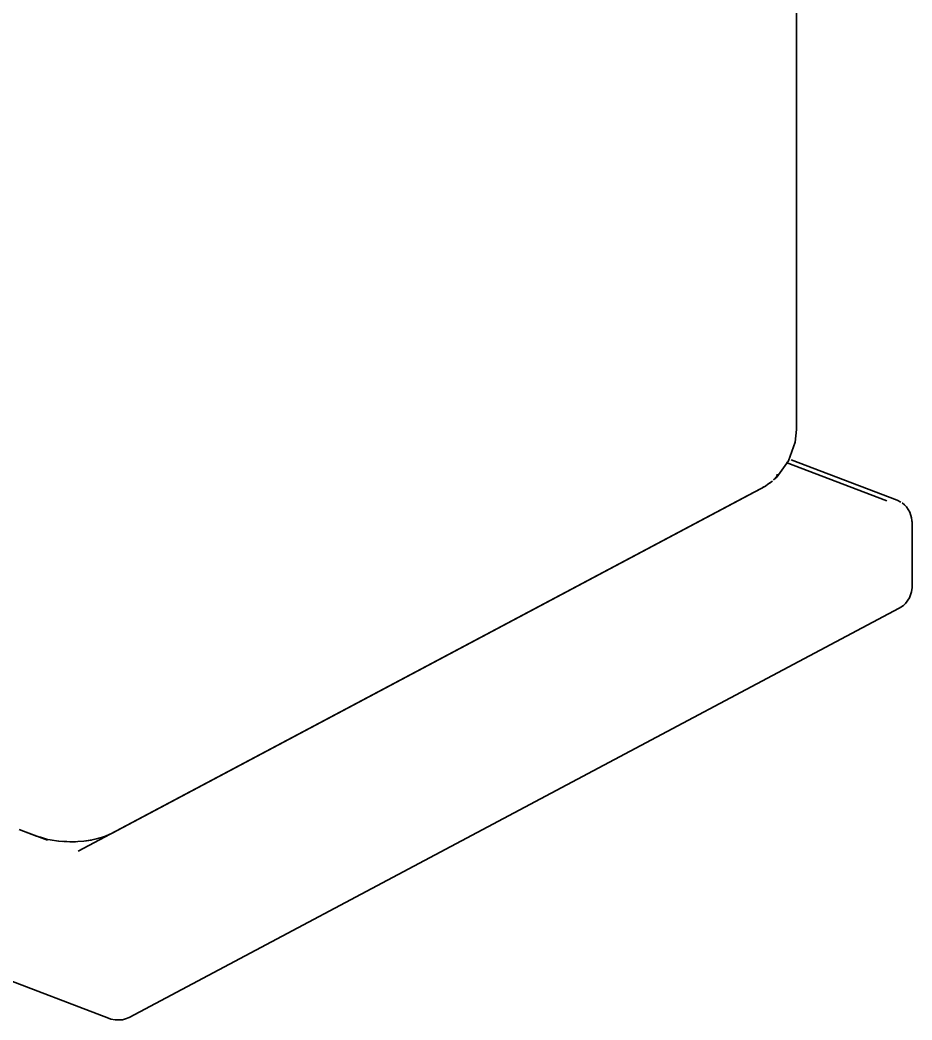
# Model space of a CAD drawing. Header units: millimetres. Extents: x 0 to 420, y 0 to 297.
# Drawn here: x 142.28 to 171.93, y 140 to 173.25 of the extents above; entities that cross this region are included whole.
import ezdxf

# ---------------------------------------------------------------- set-up
doc = ezdxf.new("R2010")
doc.units = ezdxf.units.MM
doc.header["$LTSCALE"] = 6
doc.layers.add('VISIVEL', color=7, linetype='Continuous', lineweight=35)

msp = doc.modelspace()

# ---------------------------------------------------------------- linework, layer by layer
at = {"layer": 'VISIVEL'}
for p, q in [((168.098, 159.637), (168.094, 182.265)), ((168.098, 159.637), (168.05, 159.217)), ((168.05, 159.217), (167.83, 158.593)), ((167.83, 158.593), (167.442, 158.053)), ((171.446, 157.281), (167.922, 158.625)), ((167.754, 158.541), (171.102, 157.261)), ((167.146, 157.813), (167.298, 157.917)), ((167.33, 157.957), (167.438, 158.081)), ((167.33, 157.957), (167.43, 158.073)), ((167.442, 158.053), (167.33, 157.957)), ((167.438, 158.081), (167.454, 158.153)), ((167.438, 158.081), (167.454, 158.153)), ((153.538, 150.569), (167.058, 157.753)), ((166.942, 157.689), (166.478, 157.445)), ((167.058, 157.753), (166.982, 157.713)), ((167.058, 157.753), (167.146, 157.813)), ((167.146, 157.813), (167.218, 157.861)), ((166.478, 157.445), (144.214, 145.613)), ((171.562, 157.221), (171.446, 157.281)), ((171.602, 157.193), (171.686, 157.129)), ((171.686, 157.129), (171.746, 157.061)), ((171.746, 157.061), (171.862, 156.885)), ((171.862, 156.885), (171.922, 156.697)), ((171.922, 156.697), (171.934, 156.525)), ((171.934, 156.577), (171.934, 154.381)), ((171.918, 154.241), (171.934, 154.381)), ((171.846, 154.033), (171.718, 153.853)), ((171.918, 154.241), (171.846, 154.033)), ((171.502, 153.693), (145.902, 140.089)), ((171.502, 153.693), (171.566, 153.733)), ((171.65, 153.789), (171.566, 153.733)), ((171.65, 153.789), (171.718, 153.853)), ((145.338, 146.213), (153.538, 150.569)), ((142.826, 146.117), (142.254, 146.337)), ((142.302, 146.317), (143.19, 145.981)), ((142.962, 146.077), (142.826, 146.117)), ((143.19, 146.009), (142.962, 146.077)), ((143.278, 145.997), (143.19, 146.009)), ((143.554, 145.949), (143.278, 145.997)), ((143.838, 145.933), (143.554, 145.949)), ((143.57, 145.945), (143.686, 145.941)), ((143.838, 145.933), (143.734, 145.937)), ((144.042, 145.929), (143.838, 145.933)), ((143.838, 145.933), (144.026, 145.921)), ((144.122, 145.929), (144.206, 145.933)), ((144.206, 145.933), (144.402, 145.953)), ((144.682, 145.989), (144.402, 145.953)), ((144.402, 145.953), (144.654, 145.985)), ((145.018, 146.077), (144.682, 145.989)), ((144.682, 145.989), (145.006, 146.073)), ((145.122, 146.121), (145.018, 146.077)), ((145.122, 146.121), (145.338, 146.213)), ((144.042, 145.929), (144.122, 145.929)), ((145.222, 140.065), (131.126, 145.441)), ((145.302, 140.037), (145.222, 140.065)), ((145.442, 140.005), (145.302, 140.037)), ((145.554, 140.005), (145.442, 140.005)), ((145.554, 140.005), (145.686, 140.013)), ((145.686, 140.013), (145.79, 140.049)), ((145.79, 140.049), (145.902, 140.089))]:
    msp.add_line(p, q, dxfattribs=at)

doc.saveas('drawing.dxf')
